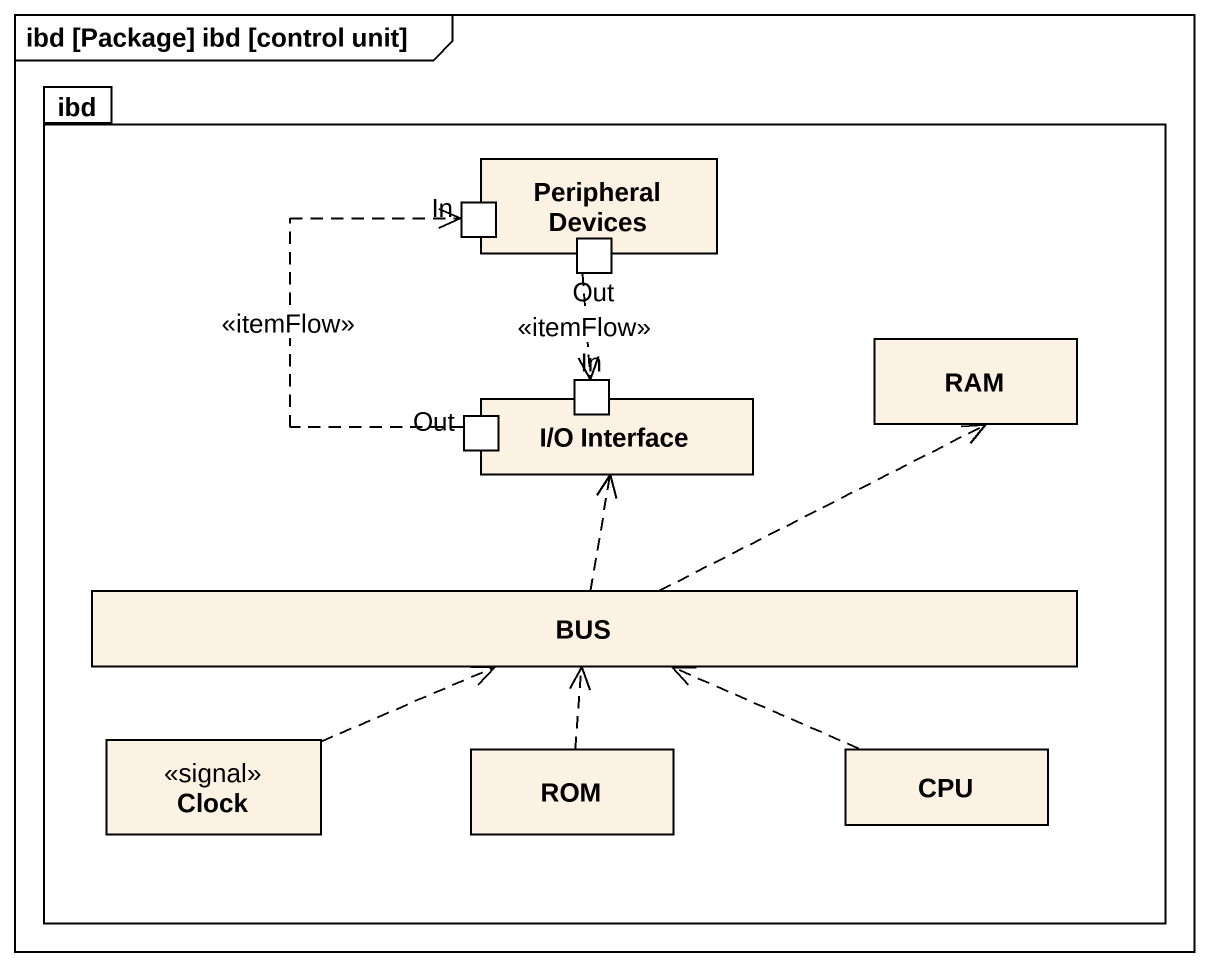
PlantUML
@startuml
mainframe ibd [Package] ibd [control unit]
allowmixing
hide circle
hide empty members
package ibd {
  rectangle "Peripheral Devices" as Peripheral_Devices {
    port In
    port Out
  }
  rectangle "I/O Interface" as I_O_Interface {
    port "Out" as Out_2
    port "In" as In_2
  }
  rectangle RAM
  rectangle BUS
  class Clock <<signal>>
  rectangle ROM
  rectangle CPU
}
Out ..> In_2 : <<itemFlow>>
Out_2 .up.> In : <<itemFlow>>
BUS .up.> I_O_Interface
BUS .up.> RAM
Clock .right.> BUS
ROM .up.> BUS
CPU .left.> BUS
@enduml
